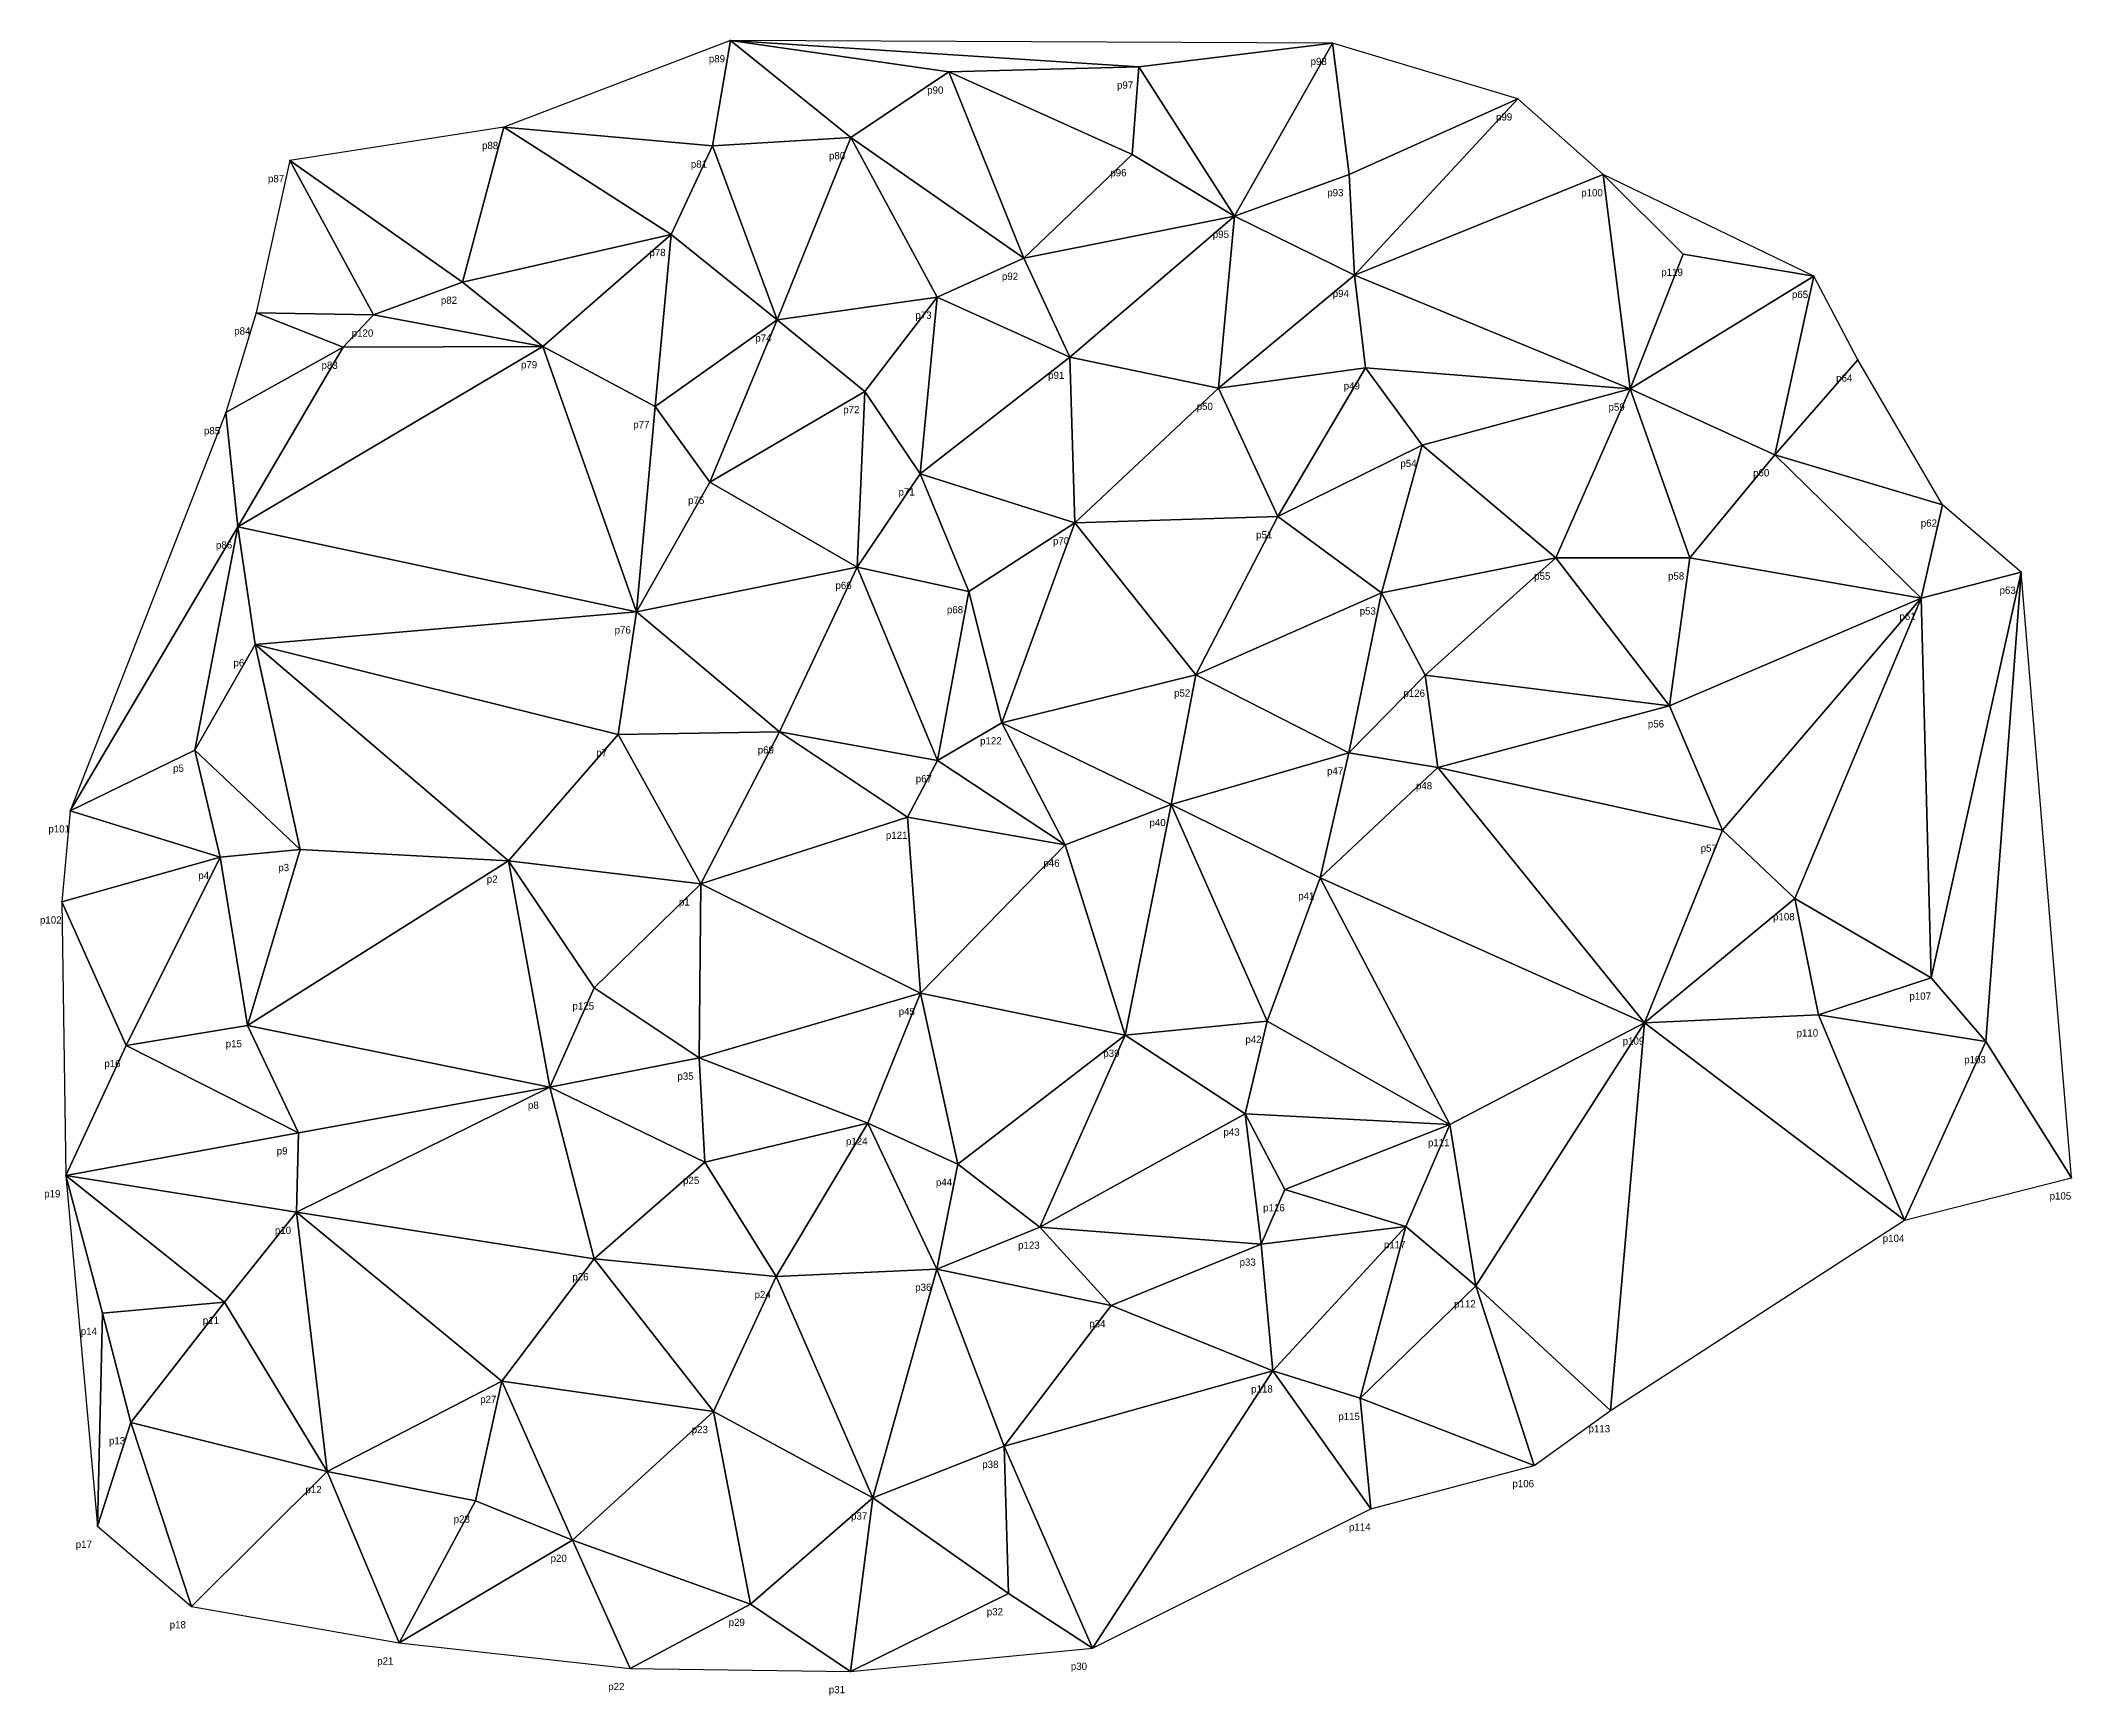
# Model space of a CAD drawing. Header units: metres. Extents: x 53323 to 53603, y 31310 to 31538.
import ezdxf

# ---------------------------------------------------------------- set-up
doc = ezdxf.new("R2010")
doc.units = ezdxf.units.M
doc.layers.add('shiti', color=10, linetype='CONTINUOUS')
doc.layers.add('zhuji', color=50, linetype='CONTINUOUS')

msp = doc.modelspace()

# ---------------------------------------------------------------- linework, layer by layer
for p in [(53418.4, 31538.09, 25.28), (53501.33, 31537.72, 27.6), (53448.49, 31533.77, 25.88), (53474.65, 31534.46, 28.18), (53526.89, 31530.08, 29.2), (53387.14, 31526.14, 25.93), (53415.92, 31523.57, 28.64), (53434.96, 31524.73, 28.89), (53473.73, 31522.38, 28.24), (53357.64, 31521.57, 25.85), (53503.63, 31519.64, 28.96), (53538.63, 31519.63, 29.28), (53487.85, 31513.9, 29.36), (53410.21, 31511.39, 29.09), (53549.66, 31508.67, 30.31), (53458.79, 31508.1, 31.09), (53504.38, 31505.74, 29.49), (53567.67, 31505.61, 29.51), (53381.47, 31504.81, 28.34), (53446.87, 31502.75, 32.02), (53352.99, 31500.58, 26.1), (53369.18, 31500.28, 27.7), (53424.8, 31499.59, 31.19), (53365.02, 31495.85, 27.68), (53392.51, 31495.92, 29.1), (53465.16, 31494.46, 34.6), (53505.89, 31493.01, 33.87), (53573.76, 31494.1, 31.33), (53436.92, 31489.73, 35.15), (53485.63, 31490.18, 36.45), (53542.39, 31490.08, 33.84), (53348.82, 31486.82, 26.26), (53407.98, 31487.67, 31.28), (53513.7, 31482.32, 36.92), (53562.32, 31481.02, 34.47), (53444.54, 31478.39, 39.44), (53415.55, 31477.23, 36.17), (53493.83, 31472.49, 39.88), (53585.43, 31474.09, 32.53), (53350.47, 31471.08, 27.55), (53465.83, 31471.64, 41.44), (53532.14, 31466.79, 37.77), (53550.59, 31466.8, 37.23), (53435.85, 31465.51, 40.61), (53596.28, 31464.84, 31.75), (53451.21, 31462.16, 42.18), (53508.1, 31461.98, 40.22), (53582.49, 31461.23, 34.14), (53405.41, 31459.37, 36.27), (53352.89, 31454.84, 28.5), (53482.52, 31450.67, 42.33), (53514.12, 31450.64, 40.1), (53455.78, 31444.08, 43.46), (53547.81, 31446.42, 38.34), (53402.88, 31442.45, 37.95), (53425.14, 31442.84, 42.23), (53344.57, 31440.31, 27.79), (53446.92, 31438.86, 43.51), (53503.6, 31439.93, 41.04), (53515.85, 31437.89, 39.99), (53479.13, 31432.82, 42.34), (53327.38, 31431.95, 26.61), (53442.8, 31431.06, 43.9), (53464.5, 31427.23, 43.51), (53555.09, 31429.29, 37.55), (53348.04, 31425.53, 27.42), (53359.06, 31426.62, 31.23), (53387.8, 31425.02, 36.88), (53414.28, 31421.88, 39.55), (53499.63, 31422.7, 40.76), (53326.22, 31419.39, 26.3), (53565.07, 31419.84, 36.3), (53399.61, 31407.54, 37), (53583.86, 31408.9, 33.69), (53444.56, 31406.78, 41.69), (53351.82, 31402.35, 28.48), (53492.35, 31402.93, 37.93), (53544.34, 31402.71, 36.35), (53568.31, 31403.82, 34.8), (53335.09, 31399.61, 26.69), (53472.76, 31401.02, 38.6), (53591.41, 31400.14, 31.31), (53414.07, 31397.87, 39.5), (53393.47, 31393.86, 32.54), (53437.3, 31388.9, 38.2), (53489.32, 31390.16, 36.34), (53517.51, 31388.7, 35.16), (53358.85, 31387.57, 29.43), (53414.85, 31383.5, 37.48), (53449.7, 31383.25, 36.94), (53326.8, 31381.66, 26.76), (53494.79, 31379.74, 33.53), (53603.18, 31381.36, 28.82), (53358.59, 31376.62, 29.22), (53461.02, 31374.57, 35.5), (53511.44, 31374.64, 33.19), (53580.18, 31375.51, 30.22), (53491.54, 31372.23, 33.05), (53399.59, 31370.21, 32.59), (53446.84, 31368.77, 34.59), (53424.7, 31367.77, 34.89), (53521.11, 31366.48, 31.67), (53331.84, 31362.69, 26.66), (53348.66, 31364.21, 28.25), (53470.83, 31363.75, 32.62), (53493.14, 31354.75, 30.86), (53386.89, 31353.32, 30.55), (53416.04, 31349.16, 31.75), (53505.15, 31350.97, 29.65), (53539.64, 31349.28, 29.14), (53335.73, 31347.62, 26.23), (53456.08, 31344.36, 30.19), (53362.8, 31340.89, 26.82), (53529.15, 31341.71, 27.06), (53383.23, 31336.82, 29.25), (53438, 31337.25, 30.14), (53506.62, 31335.71, 26.92), (53331.15, 31333.34, 24.69), (53396.59, 31331.42, 28.71), (53456.71, 31324.05, 28.87), (53344.1, 31322.26, 24.37), (53421.13, 31322.59, 27.76), (53372.7, 31317.25, 25.82), (53468.29, 31316.53, 27.03), (53404.54, 31313.74, 26.91), (53434.93, 31313.32, 26.57)]:
    msp.add_point(p)
at = {"layer": 'shiti'}
for points in [[(53418.4, 31538.09), (53387.14, 31526.14), (53415.92, 31523.57), (53418.4, 31538.09)], [(53418.4, 31538.09), (53415.92, 31523.57), (53434.96, 31524.73), (53418.4, 31538.09)], [(53448.49, 31533.77), (53418.4, 31538.09), (53434.96, 31524.73), (53448.49, 31533.77)], [(53474.65, 31534.46), (53418.4, 31538.09), (53448.49, 31533.77), (53474.65, 31534.46)], [(53501.33, 31537.72), (53418.4, 31538.09), (53474.65, 31534.46), (53501.33, 31537.72)], [(53501.33, 31537.72), (53474.65, 31534.46), (53487.85, 31513.9), (53501.33, 31537.72)], [(53501.33, 31537.72), (53487.85, 31513.9), (53503.63, 31519.64), (53501.33, 31537.72)], [(53526.89, 31530.08), (53501.33, 31537.72), (53503.63, 31519.64), (53526.89, 31530.08)], [(53458.79, 31508.1), (53448.49, 31533.77), (53434.96, 31524.73), (53458.79, 31508.1)], [(53474.65, 31534.46), (53448.49, 31533.77), (53473.73, 31522.38), (53474.65, 31534.46)], [(53473.73, 31522.38), (53448.49, 31533.77), (53458.79, 31508.1), (53473.73, 31522.38)], [(53474.65, 31534.46), (53473.73, 31522.38), (53487.85, 31513.9), (53474.65, 31534.46)], [(53526.89, 31530.08), (53503.63, 31519.64), (53504.38, 31505.74), (53526.89, 31530.08)], [(53538.63, 31519.63), (53526.89, 31530.08), (53504.38, 31505.74), (53538.63, 31519.63)], [(53387.14, 31526.14), (53357.64, 31521.57), (53381.47, 31504.81), (53387.14, 31526.14)], [(53387.14, 31526.14), (53381.47, 31504.81), (53410.21, 31511.39), (53387.14, 31526.14)], [(53387.14, 31526.14), (53410.21, 31511.39), (53415.92, 31523.57), (53387.14, 31526.14)], [(53415.92, 31523.57), (53410.21, 31511.39), (53424.8, 31499.59), (53415.92, 31523.57)], [(53415.92, 31523.57), (53424.8, 31499.59), (53434.96, 31524.73), (53415.92, 31523.57)], [(53434.96, 31524.73), (53424.8, 31499.59), (53446.87, 31502.75), (53434.96, 31524.73)], [(53458.79, 31508.1), (53434.96, 31524.73), (53446.87, 31502.75), (53458.79, 31508.1)], [(53473.73, 31522.38), (53458.79, 31508.1), (53487.85, 31513.9), (53473.73, 31522.38)], [(53369.18, 31500.28), (53357.64, 31521.57), (53352.99, 31500.58), (53369.18, 31500.28)], [(53369.18, 31500.28), (53381.47, 31504.81), (53357.64, 31521.57), (53369.18, 31500.28)], [(53487.85, 31513.9), (53504.38, 31505.74), (53503.63, 31519.64), (53487.85, 31513.9)], [(53538.63, 31519.63), (53504.38, 31505.74), (53542.39, 31490.08), (53538.63, 31519.63)], [(53549.66, 31508.67), (53538.63, 31519.63), (53542.39, 31490.08), (53549.66, 31508.67)], [(53549.66, 31508.67), (53567.67, 31505.61), (53538.63, 31519.63), (53549.66, 31508.67)], [(53487.85, 31513.9), (53458.79, 31508.1), (53465.16, 31494.46), (53487.85, 31513.9)], [(53487.85, 31513.9), (53465.16, 31494.46), (53485.63, 31490.18), (53487.85, 31513.9)], [(53487.85, 31513.9), (53485.63, 31490.18), (53504.38, 31505.74), (53487.85, 31513.9)], [(53381.47, 31504.81), (53392.51, 31495.92), (53410.21, 31511.39), (53381.47, 31504.81)], [(53392.51, 31495.92), (53407.98, 31487.67), (53410.21, 31511.39), (53392.51, 31495.92)], [(53410.21, 31511.39), (53407.98, 31487.67), (53424.8, 31499.59), (53410.21, 31511.39)], [(53549.66, 31508.67), (53542.39, 31490.08), (53567.67, 31505.61), (53549.66, 31508.67)], [(53458.79, 31508.1), (53446.87, 31502.75), (53465.16, 31494.46), (53458.79, 31508.1)], [(53504.38, 31505.74), (53485.63, 31490.18), (53505.89, 31493.01), (53504.38, 31505.74)], [(53504.38, 31505.74), (53505.89, 31493.01), (53542.39, 31490.08), (53504.38, 31505.74)], [(53567.67, 31505.61), (53542.39, 31490.08), (53562.32, 31481.02), (53567.67, 31505.61)], [(53567.67, 31505.61), (53562.32, 31481.02), (53573.76, 31494.1), (53567.67, 31505.61)], [(53369.18, 31500.28), (53392.51, 31495.92), (53381.47, 31504.81), (53369.18, 31500.28)], [(53424.8, 31499.59), (53436.92, 31489.73), (53446.87, 31502.75), (53424.8, 31499.59)], [(53446.87, 31502.75), (53436.92, 31489.73), (53444.54, 31478.39), (53446.87, 31502.75)], [(53465.16, 31494.46), (53446.87, 31502.75), (53444.54, 31478.39), (53465.16, 31494.46)], [(53348.82, 31486.82), (53365.02, 31495.85), (53352.99, 31500.58), (53348.82, 31486.82)], [(53369.18, 31500.28), (53352.99, 31500.58), (53365.02, 31495.85), (53369.18, 31500.28)], [(53369.18, 31500.28), (53365.02, 31495.85), (53392.51, 31495.92), (53369.18, 31500.28)], [(53407.98, 31487.67), (53415.55, 31477.23), (53424.8, 31499.59), (53407.98, 31487.67)], [(53415.55, 31477.23), (53436.92, 31489.73), (53424.8, 31499.59), (53415.55, 31477.23)], [(53350.47, 31471.08), (53365.02, 31495.85), (53348.82, 31486.82), (53350.47, 31471.08)], [(53350.47, 31471.08), (53405.41, 31459.37), (53392.51, 31495.92), (53350.47, 31471.08)], [(53350.47, 31471.08), (53392.51, 31495.92), (53365.02, 31495.85), (53350.47, 31471.08)], [(53392.51, 31495.92), (53405.41, 31459.37), (53407.98, 31487.67), (53392.51, 31495.92)], [(53465.16, 31494.46), (53444.54, 31478.39), (53465.83, 31471.64), (53465.16, 31494.46)], [(53465.16, 31494.46), (53465.83, 31471.64), (53485.63, 31490.18), (53465.16, 31494.46)], [(53493.83, 31472.49), (53505.89, 31493.01), (53485.63, 31490.18), (53493.83, 31472.49)], [(53513.7, 31482.32), (53505.89, 31493.01), (53493.83, 31472.49), (53513.7, 31482.32)], [(53542.39, 31490.08), (53505.89, 31493.01), (53513.7, 31482.32), (53542.39, 31490.08)], [(53573.76, 31494.1), (53562.32, 31481.02), (53585.43, 31474.09), (53573.76, 31494.1)], [(53415.55, 31477.23), (53435.85, 31465.51), (53436.92, 31489.73), (53415.55, 31477.23)], [(53436.92, 31489.73), (53435.85, 31465.51), (53444.54, 31478.39), (53436.92, 31489.73)], [(53465.83, 31471.64), (53493.83, 31472.49), (53485.63, 31490.18), (53465.83, 31471.64)], [(53542.39, 31490.08), (53513.7, 31482.32), (53532.14, 31466.79), (53542.39, 31490.08)], [(53542.39, 31490.08), (53532.14, 31466.79), (53550.59, 31466.8), (53542.39, 31490.08)], [(53562.32, 31481.02), (53542.39, 31490.08), (53550.59, 31466.8), (53562.32, 31481.02)], [(53327.38, 31431.95), (53350.47, 31471.08), (53348.82, 31486.82), (53327.38, 31431.95)], [(53407.98, 31487.67), (53405.41, 31459.37), (53415.55, 31477.23), (53407.98, 31487.67)], [(53513.7, 31482.32), (53493.83, 31472.49), (53508.1, 31461.98), (53513.7, 31482.32)], [(53532.14, 31466.79), (53513.7, 31482.32), (53508.1, 31461.98), (53532.14, 31466.79)], [(53582.49, 31461.23), (53562.32, 31481.02), (53550.59, 31466.8), (53582.49, 31461.23)], [(53585.43, 31474.09), (53562.32, 31481.02), (53582.49, 31461.23), (53585.43, 31474.09)], [(53444.54, 31478.39), (53435.85, 31465.51), (53451.21, 31462.16), (53444.54, 31478.39)], [(53444.54, 31478.39), (53451.21, 31462.16), (53465.83, 31471.64), (53444.54, 31478.39)], [(53405.41, 31459.37), (53435.85, 31465.51), (53415.55, 31477.23), (53405.41, 31459.37)], [(53465.83, 31471.64), (53482.52, 31450.67), (53493.83, 31472.49), (53465.83, 31471.64)], [(53508.1, 31461.98), (53493.83, 31472.49), (53482.52, 31450.67), (53508.1, 31461.98)], [(53596.28, 31464.84), (53585.43, 31474.09), (53582.49, 31461.23), (53596.28, 31464.84)], [(53327.38, 31431.95), (53344.57, 31440.31), (53350.47, 31471.08), (53327.38, 31431.95)], [(53350.47, 31471.08), (53344.57, 31440.31), (53352.89, 31454.84), (53350.47, 31471.08)], [(53350.47, 31471.08), (53352.89, 31454.84), (53405.41, 31459.37), (53350.47, 31471.08)], [(53455.78, 31444.08), (53465.83, 31471.64), (53451.21, 31462.16), (53455.78, 31444.08)], [(53455.78, 31444.08), (53482.52, 31450.67), (53465.83, 31471.64), (53455.78, 31444.08)], [(53514.12, 31450.64), (53532.14, 31466.79), (53508.1, 31461.98), (53514.12, 31450.64)], [(53514.12, 31450.64), (53547.81, 31446.42), (53532.14, 31466.79), (53514.12, 31450.64)], [(53550.59, 31466.8), (53532.14, 31466.79), (53547.81, 31446.42), (53550.59, 31466.8)], [(53582.49, 31461.23), (53550.59, 31466.8), (53547.81, 31446.42), (53582.49, 31461.23)], [(53405.41, 31459.37), (53425.14, 31442.84), (53435.85, 31465.51), (53405.41, 31459.37)], [(53425.14, 31442.84), (53446.92, 31438.86), (53435.85, 31465.51), (53425.14, 31442.84)], [(53451.21, 31462.16), (53435.85, 31465.51), (53446.92, 31438.86), (53451.21, 31462.16)], [(53583.86, 31408.9), (53596.28, 31464.84), (53582.49, 31461.23), (53583.86, 31408.9)], [(53583.86, 31408.9), (53591.41, 31400.14), (53596.28, 31464.84), (53583.86, 31408.9)], [(53603.18, 31381.36), (53596.28, 31464.84), (53591.41, 31400.14), (53603.18, 31381.36)], [(53455.78, 31444.08), (53451.21, 31462.16), (53446.92, 31438.86), (53455.78, 31444.08)], [(53508.1, 31461.98), (53482.52, 31450.67), (53503.6, 31439.93), (53508.1, 31461.98)], [(53514.12, 31450.64), (53508.1, 31461.98), (53503.6, 31439.93), (53514.12, 31450.64)], [(53582.49, 31461.23), (53547.81, 31446.42), (53555.09, 31429.29), (53582.49, 31461.23)], [(53565.07, 31419.84), (53582.49, 31461.23), (53555.09, 31429.29), (53565.07, 31419.84)], [(53565.07, 31419.84), (53583.86, 31408.9), (53582.49, 31461.23), (53565.07, 31419.84)], [(53405.41, 31459.37), (53352.89, 31454.84), (53402.88, 31442.45), (53405.41, 31459.37)], [(53405.41, 31459.37), (53402.88, 31442.45), (53425.14, 31442.84), (53405.41, 31459.37)], [(53352.89, 31454.84), (53344.57, 31440.31), (53359.06, 31426.62), (53352.89, 31454.84)], [(53352.89, 31454.84), (53359.06, 31426.62), (53387.8, 31425.02), (53352.89, 31454.84)], [(53402.88, 31442.45), (53352.89, 31454.84), (53387.8, 31425.02), (53402.88, 31442.45)], [(53455.78, 31444.08), (53479.13, 31432.82), (53482.52, 31450.67), (53455.78, 31444.08)], [(53482.52, 31450.67), (53479.13, 31432.82), (53503.6, 31439.93), (53482.52, 31450.67)], [(53514.12, 31450.64), (53503.6, 31439.93), (53515.85, 31437.89), (53514.12, 31450.64)], [(53514.12, 31450.64), (53515.85, 31437.89), (53547.81, 31446.42), (53514.12, 31450.64)], [(53455.78, 31444.08), (53446.92, 31438.86), (53464.5, 31427.23), (53455.78, 31444.08)], [(53455.78, 31444.08), (53464.5, 31427.23), (53479.13, 31432.82), (53455.78, 31444.08)], [(53555.09, 31429.29), (53547.81, 31446.42), (53515.85, 31437.89), (53555.09, 31429.29)], [(53402.88, 31442.45), (53387.8, 31425.02), (53414.28, 31421.88), (53402.88, 31442.45)], [(53425.14, 31442.84), (53402.88, 31442.45), (53414.28, 31421.88), (53425.14, 31442.84)], [(53442.8, 31431.06), (53425.14, 31442.84), (53414.28, 31421.88), (53442.8, 31431.06)], [(53442.8, 31431.06), (53446.92, 31438.86), (53425.14, 31442.84), (53442.8, 31431.06)], [(53327.38, 31431.95), (53348.04, 31425.53), (53344.57, 31440.31), (53327.38, 31431.95)], [(53344.57, 31440.31), (53348.04, 31425.53), (53359.06, 31426.62), (53344.57, 31440.31)], [(53442.8, 31431.06), (53464.5, 31427.23), (53446.92, 31438.86), (53442.8, 31431.06)], [(53503.6, 31439.93), (53479.13, 31432.82), (53499.63, 31422.7), (53503.6, 31439.93)], [(53515.85, 31437.89), (53503.6, 31439.93), (53499.63, 31422.7), (53515.85, 31437.89)], [(53544.34, 31402.71), (53515.85, 31437.89), (53499.63, 31422.7), (53544.34, 31402.71)], [(53544.34, 31402.71), (53555.09, 31429.29), (53515.85, 31437.89), (53544.34, 31402.71)], [(53464.5, 31427.23), (53472.76, 31401.02), (53479.13, 31432.82), (53464.5, 31427.23)], [(53492.35, 31402.93), (53479.13, 31432.82), (53472.76, 31401.02), (53492.35, 31402.93)], [(53492.35, 31402.93), (53499.63, 31422.7), (53479.13, 31432.82), (53492.35, 31402.93)], [(53326.22, 31419.39), (53348.04, 31425.53), (53327.38, 31431.95), (53326.22, 31419.39)], [(53442.8, 31431.06), (53414.28, 31421.88), (53444.56, 31406.78), (53442.8, 31431.06)], [(53442.8, 31431.06), (53444.56, 31406.78), (53464.5, 31427.23), (53442.8, 31431.06)], [(53464.5, 31427.23), (53444.56, 31406.78), (53472.76, 31401.02), (53464.5, 31427.23)], [(53544.34, 31402.71), (53565.07, 31419.84), (53555.09, 31429.29), (53544.34, 31402.71)], [(53326.22, 31419.39), (53335.09, 31399.61), (53348.04, 31425.53), (53326.22, 31419.39)], [(53335.09, 31399.61), (53351.82, 31402.35), (53348.04, 31425.53), (53335.09, 31399.61)], [(53351.82, 31402.35), (53359.06, 31426.62), (53348.04, 31425.53), (53351.82, 31402.35)], [(53351.82, 31402.35), (53387.8, 31425.02), (53359.06, 31426.62), (53351.82, 31402.35)], [(53351.82, 31402.35), (53393.47, 31393.86), (53387.8, 31425.02), (53351.82, 31402.35)], [(53399.61, 31407.54), (53414.28, 31421.88), (53387.8, 31425.02), (53399.61, 31407.54)], [(53399.61, 31407.54), (53387.8, 31425.02), (53393.47, 31393.86), (53399.61, 31407.54)], [(53399.61, 31407.54), (53414.07, 31397.87), (53414.28, 31421.88), (53399.61, 31407.54)], [(53444.56, 31406.78), (53414.28, 31421.88), (53414.07, 31397.87), (53444.56, 31406.78)], [(53517.51, 31388.7), (53499.63, 31422.7), (53492.35, 31402.93), (53517.51, 31388.7)], [(53517.51, 31388.7), (53544.34, 31402.71), (53499.63, 31422.7), (53517.51, 31388.7)], [(53326.22, 31419.39), (53326.8, 31381.66), (53335.09, 31399.61), (53326.22, 31419.39)], [(53568.31, 31403.82), (53565.07, 31419.84), (53544.34, 31402.71), (53568.31, 31403.82)], [(53568.31, 31403.82), (53583.86, 31408.9), (53565.07, 31419.84), (53568.31, 31403.82)], [(53399.61, 31407.54), (53393.47, 31393.86), (53414.07, 31397.87), (53399.61, 31407.54)], [(53568.31, 31403.82), (53591.41, 31400.14), (53583.86, 31408.9), (53568.31, 31403.82)], [(53437.3, 31388.9), (53444.56, 31406.78), (53414.07, 31397.87), (53437.3, 31388.9)], [(53437.3, 31388.9), (53449.7, 31383.25), (53444.56, 31406.78), (53437.3, 31388.9)], [(53444.56, 31406.78), (53449.7, 31383.25), (53472.76, 31401.02), (53444.56, 31406.78)], [(53335.09, 31399.61), (53358.85, 31387.57), (53351.82, 31402.35), (53335.09, 31399.61)], [(53351.82, 31402.35), (53358.85, 31387.57), (53393.47, 31393.86), (53351.82, 31402.35)], [(53489.32, 31390.16), (53492.35, 31402.93), (53472.76, 31401.02), (53489.32, 31390.16)], [(53517.51, 31388.7), (53492.35, 31402.93), (53489.32, 31390.16), (53517.51, 31388.7)], [(53521.11, 31366.48), (53544.34, 31402.71), (53517.51, 31388.7), (53521.11, 31366.48)], [(53539.64, 31349.28), (53544.34, 31402.71), (53521.11, 31366.48), (53539.64, 31349.28)], [(53539.64, 31349.28), (53580.18, 31375.51), (53544.34, 31402.71), (53539.64, 31349.28)], [(53568.31, 31403.82), (53544.34, 31402.71), (53580.18, 31375.51), (53568.31, 31403.82)], [(53568.31, 31403.82), (53580.18, 31375.51), (53591.41, 31400.14), (53568.31, 31403.82)], [(53326.8, 31381.66), (53358.85, 31387.57), (53335.09, 31399.61), (53326.8, 31381.66)], [(53461.02, 31374.57), (53472.76, 31401.02), (53449.7, 31383.25), (53461.02, 31374.57)], [(53461.02, 31374.57), (53489.32, 31390.16), (53472.76, 31401.02), (53461.02, 31374.57)], [(53603.18, 31381.36), (53591.41, 31400.14), (53580.18, 31375.51), (53603.18, 31381.36)], [(53414.07, 31397.87), (53393.47, 31393.86), (53414.85, 31383.5), (53414.07, 31397.87)], [(53437.3, 31388.9), (53414.07, 31397.87), (53414.85, 31383.5), (53437.3, 31388.9)], [(53358.59, 31376.62), (53393.47, 31393.86), (53358.85, 31387.57), (53358.59, 31376.62)], [(53399.59, 31370.21), (53393.47, 31393.86), (53358.59, 31376.62), (53399.59, 31370.21)], [(53399.59, 31370.21), (53414.85, 31383.5), (53393.47, 31393.86), (53399.59, 31370.21)], [(53437.3, 31388.9), (53414.85, 31383.5), (53424.7, 31367.77), (53437.3, 31388.9)], [(53437.3, 31388.9), (53424.7, 31367.77), (53446.84, 31368.77), (53437.3, 31388.9)], [(53437.3, 31388.9), (53446.84, 31368.77), (53449.7, 31383.25), (53437.3, 31388.9)], [(53461.02, 31374.57), (53491.54, 31372.23), (53489.32, 31390.16), (53461.02, 31374.57)], [(53494.79, 31379.74), (53517.51, 31388.7), (53489.32, 31390.16), (53494.79, 31379.74)], [(53494.79, 31379.74), (53489.32, 31390.16), (53491.54, 31372.23), (53494.79, 31379.74)], [(53511.44, 31374.64), (53517.51, 31388.7), (53494.79, 31379.74), (53511.44, 31374.64)], [(53511.44, 31374.64), (53521.11, 31366.48), (53517.51, 31388.7), (53511.44, 31374.64)], [(53326.8, 31381.66), (53358.59, 31376.62), (53358.85, 31387.57), (53326.8, 31381.66)], [(53399.59, 31370.21), (53424.7, 31367.77), (53414.85, 31383.5), (53399.59, 31370.21)], [(53461.02, 31374.57), (53449.7, 31383.25), (53446.84, 31368.77), (53461.02, 31374.57)], [(53326.8, 31381.66), (53331.84, 31362.69), (53348.66, 31364.21), (53326.8, 31381.66)], [(53326.8, 31381.66), (53348.66, 31364.21), (53358.59, 31376.62), (53326.8, 31381.66)], [(53326.8, 31381.66), (53331.15, 31333.34), (53331.84, 31362.69), (53326.8, 31381.66)], [(53511.44, 31374.64), (53494.79, 31379.74), (53491.54, 31372.23), (53511.44, 31374.64)], [(53362.8, 31340.89), (53358.59, 31376.62), (53348.66, 31364.21), (53362.8, 31340.89)], [(53386.89, 31353.32), (53399.59, 31370.21), (53358.59, 31376.62), (53386.89, 31353.32)], [(53386.89, 31353.32), (53358.59, 31376.62), (53362.8, 31340.89), (53386.89, 31353.32)], [(53461.02, 31374.57), (53446.84, 31368.77), (53470.83, 31363.75), (53461.02, 31374.57)], [(53461.02, 31374.57), (53470.83, 31363.75), (53491.54, 31372.23), (53461.02, 31374.57)], [(53493.14, 31354.75), (53511.44, 31374.64), (53491.54, 31372.23), (53493.14, 31354.75)], [(53493.14, 31354.75), (53505.15, 31350.97), (53511.44, 31374.64), (53493.14, 31354.75)], [(53511.44, 31374.64), (53505.15, 31350.97), (53521.11, 31366.48), (53511.44, 31374.64)], [(53493.14, 31354.75), (53491.54, 31372.23), (53470.83, 31363.75), (53493.14, 31354.75)], [(53386.89, 31353.32), (53416.04, 31349.16), (53399.59, 31370.21), (53386.89, 31353.32)], [(53399.59, 31370.21), (53416.04, 31349.16), (53424.7, 31367.77), (53399.59, 31370.21)], [(53438, 31337.25), (53446.84, 31368.77), (53424.7, 31367.77), (53438, 31337.25)], [(53456.08, 31344.36), (53446.84, 31368.77), (53438, 31337.25), (53456.08, 31344.36)], [(53456.08, 31344.36), (53470.83, 31363.75), (53446.84, 31368.77), (53456.08, 31344.36)], [(53438, 31337.25), (53424.7, 31367.77), (53416.04, 31349.16), (53438, 31337.25)], [(53505.15, 31350.97), (53529.15, 31341.71), (53521.11, 31366.48), (53505.15, 31350.97)], [(53539.64, 31349.28), (53521.11, 31366.48), (53529.15, 31341.71), (53539.64, 31349.28)], [(53331.15, 31333.34), (53335.73, 31347.62), (53331.84, 31362.69), (53331.15, 31333.34)], [(53331.84, 31362.69), (53335.73, 31347.62), (53348.66, 31364.21), (53331.84, 31362.69)], [(53335.73, 31347.62), (53362.8, 31340.89), (53348.66, 31364.21), (53335.73, 31347.62)], [(53493.14, 31354.75), (53470.83, 31363.75), (53456.08, 31344.36), (53493.14, 31354.75)], [(53493.14, 31354.75), (53456.08, 31344.36), (53468.29, 31316.53), (53493.14, 31354.75)], [(53493.14, 31354.75), (53468.29, 31316.53), (53506.62, 31335.71), (53493.14, 31354.75)], [(53493.14, 31354.75), (53506.62, 31335.71), (53505.15, 31350.97), (53493.14, 31354.75)], [(53383.23, 31336.82), (53386.89, 31353.32), (53362.8, 31340.89), (53383.23, 31336.82)], [(53383.23, 31336.82), (53396.59, 31331.42), (53386.89, 31353.32), (53383.23, 31336.82)], [(53386.89, 31353.32), (53396.59, 31331.42), (53416.04, 31349.16), (53386.89, 31353.32)], [(53421.13, 31322.59), (53416.04, 31349.16), (53396.59, 31331.42), (53421.13, 31322.59)], [(53438, 31337.25), (53416.04, 31349.16), (53421.13, 31322.59), (53438, 31337.25)], [(53505.15, 31350.97), (53506.62, 31335.71), (53529.15, 31341.71), (53505.15, 31350.97)], [(53344.1, 31322.26), (53335.73, 31347.62), (53331.15, 31333.34), (53344.1, 31322.26)], [(53344.1, 31322.26), (53362.8, 31340.89), (53335.73, 31347.62), (53344.1, 31322.26)], [(53456.08, 31344.36), (53438, 31337.25), (53456.71, 31324.05), (53456.08, 31344.36)], [(53456.08, 31344.36), (53456.71, 31324.05), (53468.29, 31316.53), (53456.08, 31344.36)], [(53372.7, 31317.25), (53362.8, 31340.89), (53344.1, 31322.26), (53372.7, 31317.25)], [(53383.23, 31336.82), (53362.8, 31340.89), (53372.7, 31317.25), (53383.23, 31336.82)], [(53383.23, 31336.82), (53372.7, 31317.25), (53396.59, 31331.42), (53383.23, 31336.82)], [(53438, 31337.25), (53421.13, 31322.59), (53434.93, 31313.32), (53438, 31337.25)], [(53438, 31337.25), (53434.93, 31313.32), (53456.71, 31324.05), (53438, 31337.25)], [(53404.54, 31313.74), (53396.59, 31331.42), (53372.7, 31317.25), (53404.54, 31313.74)], [(53421.13, 31322.59), (53396.59, 31331.42), (53404.54, 31313.74), (53421.13, 31322.59)], [(53456.71, 31324.05), (53434.93, 31313.32), (53468.29, 31316.53), (53456.71, 31324.05)], [(53434.93, 31313.32), (53421.13, 31322.59), (53404.54, 31313.74), (53434.93, 31313.32)]]:
    msp.add_lwpolyline(points, dxfattribs=at)

# ---------------------------------------------------------------- texts
at = {"layer": 'zhuji'}
for s, p in [('p89', (53415.4, 31535.09)), ('p98', (53498.33, 31534.72)), ('p90', (53445.49, 31530.77)), ('p97', (53471.65, 31531.46)), ('p99', (53523.89, 31527.08)), ('p88', (53384.14, 31523.14)), ('p80', (53431.96, 31521.73)), ('p87', (53354.64, 31518.57)), ('p81', (53412.92, 31520.57)), ('p96', (53470.73, 31519.38)), ('p93', (53500.63, 31516.64)), ('p100', (53535.63, 31516.63)), ('p95', (53484.85, 31510.9)), ('p78', (53407.21, 31508.39)), ('p92', (53455.79, 31505.1)), ('p119', (53546.66, 31505.67)), ('p82', (53378.47, 31501.81)), ('p94', (53501.38, 31502.74)), ('p65', (53564.67, 31502.61)), ('p73', (53443.87, 31499.75)), ('p84', (53349.99, 31497.58)), ('p120', (53366.18, 31497.28)), ('p74', (53421.8, 31496.59)), ('p83', (53362.02, 31492.85)), ('p79', (53389.51, 31492.92)), ('p91', (53462.16, 31491.46)), ('p64', (53570.76, 31491.1)), ('p49', (53502.89, 31490.01)), ('p72', (53433.92, 31486.73)), ('p50', (53482.63, 31487.18)), ('p59', (53539.39, 31487.08)), ('p85', (53345.82, 31483.82)), ('p77', (53404.98, 31484.67)), ('p54', (53510.7, 31479.32)), ('p60', (53559.32, 31478.02)), ('p75', (53412.55, 31474.23)), ('p71', (53441.54, 31475.39)), ('p62', (53582.43, 31471.09)), ('p86', (53347.47, 31468.08)), ('p70', (53462.83, 31468.64)), ('p51', (53490.83, 31469.49)), ('p66', (53432.85, 31462.51)), ('p55', (53529.14, 31463.79)), ('p58', (53547.59, 31463.8)), ('p63', (53593.28, 31461.84)), ('p68', (53448.21, 31459.16)), ('p53', (53505.1, 31458.98)), ('p61', (53579.49, 31458.23)), ('p76', (53402.41, 31456.37)), ('p6', (53349.89, 31451.84)), ('p52', (53479.52, 31447.67)), ('p126', (53511.12, 31447.64)), ('p56', (53544.81, 31443.42)), ('p122', (53452.78, 31441.08)), ('p5', (53341.57, 31437.31)), ('p7', (53399.88, 31439.45)), ('p69', (53422.14, 31439.84)), ('p67', (53443.92, 31435.86)), ('p47', (53500.6, 31436.93)), ('p48', (53512.85, 31434.89)), ('p101', (53324.38, 31428.95)), ('p40', (53476.13, 31429.82)), ('p121', (53439.8, 31428.06)), ('p57', (53552.09, 31426.29)), ('p3', (53356.06, 31423.62)), ('p46', (53461.5, 31424.23)), ('p4', (53345.04, 31422.53)), ('p2', (53384.8, 31422.02)), ('p1', (53411.28, 31418.88)), ('p41', (53496.63, 31419.7)), ('p102', (53323.22, 31416.39)), ('p108', (53562.07, 31416.84)), ('p125', (53396.61, 31404.54)), ('p45', (53441.56, 31403.78)), ('p107', (53580.86, 31405.9)), ('p15', (53348.82, 31399.35)), ('p42', (53489.35, 31399.93)), ('p109', (53541.34, 31399.71)), ('p110', (53565.31, 31400.82)), ('p16', (53332.09, 31396.61)), ('p39', (53469.76, 31398.02)), ('p103', (53588.41, 31397.14)), ('p35', (53411.07, 31394.87)), ('p8', (53390.47, 31390.86)), ('p43', (53486.32, 31387.16)), ('p9', (53355.85, 31384.57)), ('p124', (53434.3, 31385.9)), ('p111', (53514.51, 31385.7)), ('p19', (53323.8, 31378.66)), ('p25', (53411.85, 31380.5)), ('p44', (53446.7, 31380.25)), ('p116', (53491.79, 31376.74)), ('p105', (53600.18, 31378.36)), ('p10', (53355.59, 31373.62)), ('p123', (53458.02, 31371.57)), ('p117', (53508.44, 31371.64)), ('p104', (53577.18, 31372.51)), ('p33', (53488.54, 31369.23)), ('p26', (53396.59, 31367.21)), ('p24', (53421.7, 31364.77)), ('p36', (53443.84, 31365.77)), ('p112', (53518.11, 31363.48)), ('p14', (53328.84, 31359.69)), ('p11', (53345.66, 31361.21)), ('p34', (53467.83, 31360.75)), ('p118', (53490.14, 31351.75)), ('p27', (53383.89, 31350.32)), ('p115', (53502.15, 31347.97)), ('p23', (53413.04, 31346.16)), ('p113', (53536.64, 31346.28)), ('p13', (53332.73, 31344.62)), ('p38', (53453.08, 31341.36)), ('p12', (53359.8, 31337.89)), ('p106', (53526.15, 31338.71)), ('p28', (53380.23, 31333.82)), ('p37', (53435, 31334.25)), ('p114', (53503.62, 31332.71)), ('p17', (53328.15, 31330.34)), ('p20', (53393.59, 31328.42)), ('p32', (53453.71, 31321.05)), ('p18', (53341.1, 31319.26)), ('p29', (53418.13, 31319.59)), ('p21', (53369.7, 31314.25)), ('p30', (53465.29, 31313.53)), ('p22', (53401.54, 31310.74)), ('p31', (53431.93, 31310.32))]:
    msp.add_text(s, height=1, dxfattribs=at).set_placement(p)

doc.saveas('drawing.dxf')
